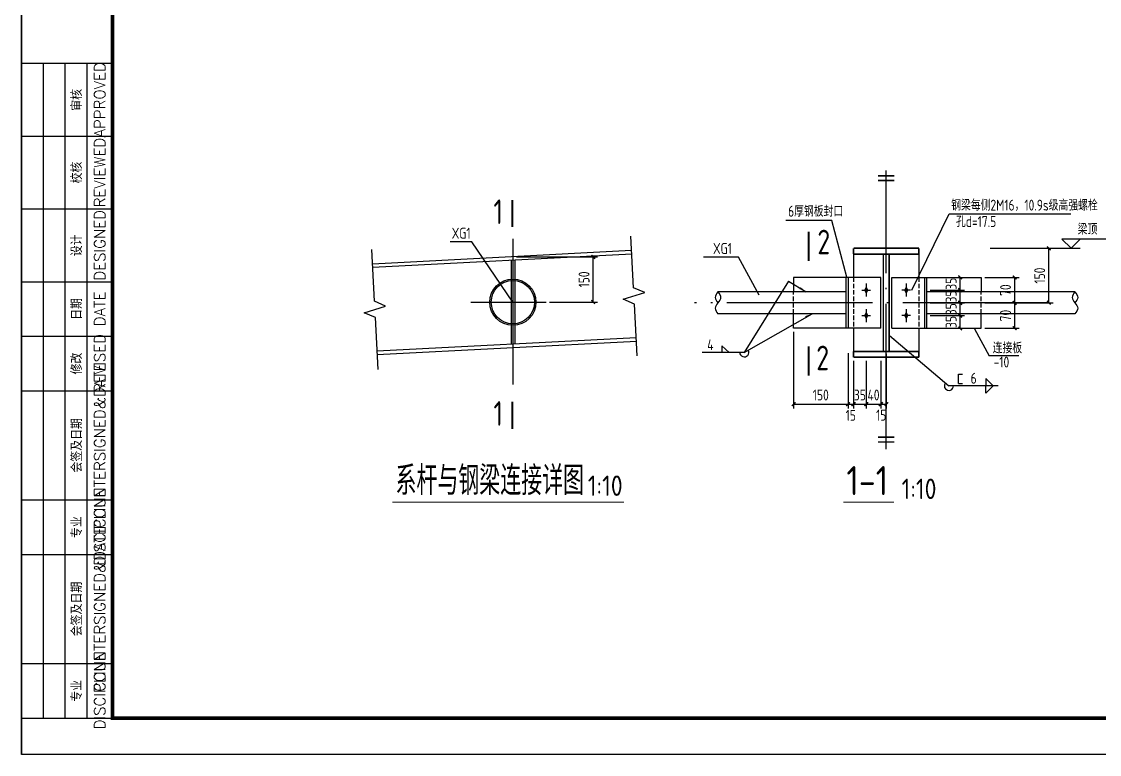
# Model space of a CAD drawing. Header units: millimetres. Extents: x 866561 to 877878, y 40199 to 44891.
# Drawn here: x 871258 to 871554.4, y 40203.1 to 40404.6 of the extents above; entities that cross this region are included whole.
import ezdxf
from ezdxf.enums import TextEntityAlignment as Align

# ---------------------------------------------------------------- set-up
doc = ezdxf.new("R2010")
doc.units = ezdxf.units.MM
doc.header["$LTSCALE"] = 1000
doc.header["$MEASUREMENT"] = 0
for name, pattern in [('2', [11.4, 9, -0.9, 0.6, -0.9]), ('DASH', [0.35, 0.25, -0.1]), ('DASHED', [117.236842, 78.157895, -39.078947]), ('DOTE', [2.42, 2, -0.2, 0.02, -0.2])]:
    doc.linetypes.add(name, pattern=pattern)
doc.layers.add('1', color=4, linetype='Continuous', lineweight=70)
for name, color, linetype in [('1000', 2, 'Continuous'), ('11', 134, 'Continuous'), ('AXIS', 3, 'Continuous'), ('BEAM', 4, 'DASHED'), ('COLUMN', 9, 'Continuous'), ('DIM', 7, 'Continuous'), ('DOTE', 1, 'DOTE'), ('M_Prof', 2, 'Continuous'), ('THIN', 7, 'Continuous'), ('尺寸标注', 7, 'Continuous'), ('文字', 7, 'Continuous'), ('标注', 7, 'Continuous'), ('梁－点划线', 253, '2'), ('焊缝标注', 3, 'Continuous')]:
    doc.layers.add(name, color=color, linetype=linetype)
doc.styles.add('ECEC_TK', font='txt_l.shx', dxfattribs={"bigfont": 'hztxt_l.shx'})
doc.styles.add('GBHZ', font='gbenor.shx', dxfattribs={"width": 0.9, "bigfont": 'gbcbig.shx'})
doc.dimstyles.new('Y10', dxfattribs={"dimscale": 0, "dimtxt": 3, "dimasz": 0.01, "dimexe": 1.2, "dimexo": 1, "dimgap": 1, "dimtad": 1, "dimdec": 0, "dimlfac": 10, "dimzin": 0, "dimdsep": 46, "dimtxsty": 'GBHZ', "dimblk1": 'DX', "dimblk2": 'DX', "dimsah": 1, "dimcen": 0.09, "dimdle": 1, "dimadec": 0, "dimazin": 0, "dimtfac": 1, "dimtdec": 0, "dimtix": 1, "dimtmove": 2, "dimatfit": 3, "dimldrblk": 'DX', "dimfxl": 0, "dimtolj": 1, "dimtzin": 0, "dimarcsym": 0})

# ---------------------------------------------------------------- blocks, each defined once
blk = doc.blocks.new('BOLIT_GAOQIANG')
at = {"layer": 'THIN', "color": 252}
for p, q in [((-1.2, 0), (1.2, 0)), ((0, 1.8), (0, -1.8))]:
    blk.add_line(p, q, dxfattribs=at)
at = {"layer": 'THIN'}
blk.add_solid([(0, 1.2), (0.6, 0), (-0.6, 0), (0, -1.2)], dxfattribs=at)
blk = doc.blocks.new('DX')
at = {"color": 0, "linetype": 'ByBlock', "const_width": 40}
blk.add_lwpolyline([(-54, -51), (46, 49)], dxfattribs=at)
blk = doc.blocks.new('*D566')
at = {"layer": 'Defpoints', "color": 0, "linetype": 'ByBlock', "transparency": 16777216}
for p in [(871521.84, 40334.23, 0.01), (871521.84, 40327.23, 0.01), (871531.05, 40327.23)]:
    blk.add_point(p, dxfattribs=at)
at = {"layer": 'dim', "color": 0, "linetype": 'ByBlock', "lineweight": -2, "transparency": 16777216}
for p, q in [((871522.84, 40334.23), (871532.25, 40334.23)), ((871531.05, 40334.22), (871531.05, 40327.24)), ((871522.84, 40327.23), (871532.25, 40327.23))]:
    blk.add_line(p, q, dxfattribs=at)
at = {"layer": 'dim', "color": 0, "linetype": 'ByBlock', "lineweight": -2, "transparency": 16777216, "xscale": 0.01, "yscale": 0.01, "zscale": 0.01}
for p, rotation in [((871531.05, 40334.23), 90), ((871531.05, 40327.23), 270)]:
    blk.add_blockref('DX', p, dxfattribs=dict(at, rotation=rotation))
at = {"layer": 'dim', "color": 0, "linetype": 'ByBlock', "transparency": 16777216, "insert": (871528.55, 40330.73), "char_height": 3, "attachment_point": 5, "rotation": 90, "style": 'GBHZ'}
blk.add_mtext('\\A1;70', dxfattribs=at)
blk = doc.blocks.new('*D567')
at = {"layer": 'Defpoints', "color": 0, "linetype": 'ByBlock', "transparency": 16777216}
for p in [(871521.84, 40327.23), (871521.84, 40320.23, 0.02), (871531.05, 40320.23)]:
    blk.add_point(p, dxfattribs=at)
at = {"layer": 'dim', "color": 0, "linetype": 'ByBlock', "lineweight": -2, "transparency": 16777216}
for p, q in [((871522.84, 40327.23), (871532.25, 40327.23)), ((871531.05, 40327.22), (871531.05, 40320.24)), ((871522.84, 40320.23), (871532.25, 40320.23))]:
    blk.add_line(p, q, dxfattribs=at)
at = {"layer": 'dim', "color": 0, "linetype": 'ByBlock', "lineweight": -2, "transparency": 16777216, "xscale": 0.01, "yscale": 0.01, "zscale": 0.01}
for p, rotation in [((871531.05, 40327.23), 90), ((871531.05, 40320.23), 270)]:
    blk.add_blockref('DX', p, dxfattribs=dict(at, rotation=rotation))
at = {"layer": 'dim', "color": 0, "linetype": 'ByBlock', "transparency": 16777216, "insert": (871528.55, 40323.73), "char_height": 3, "attachment_point": 5, "rotation": 90, "style": 'GBHZ'}
blk.add_mtext('\\A1;70', dxfattribs=at)
blk = doc.blocks.new('*D555')
at = {"layer": 'Defpoints', "color": 0, "linetype": 'ByBlock', "transparency": 16777216}
for p in [(871506.84, 40323.73, 0), (871516.08, 40323.73), (871506.84, 40320.23, 0)]:
    blk.add_point(p, dxfattribs=at)
at = {"layer": 'dim', "color": 0, "linetype": 'ByBlock', "lineweight": -2, "transparency": 16777216}
for p, q in [((871507.84, 40323.73), (871517.28, 40323.73)), ((871516.08, 40323.74), (871516.08, 40323.75)), ((871516.08, 40320.23), (871516.08, 40323.73)), ((871507.84, 40320.23), (871517.28, 40320.23)), ((871516.08, 40320.22), (871516.08, 40320.21))]:
    blk.add_line(p, q, dxfattribs=at)
at = {"layer": 'dim', "color": 0, "linetype": 'ByBlock', "lineweight": -2, "transparency": 16777216, "xscale": 0.01, "yscale": 0.01, "zscale": 0.01}
for p, rotation in [((871516.08, 40323.73), 270), ((871516.08, 40320.23), 90)]:
    blk.add_blockref('DX', p, dxfattribs=dict(at, rotation=rotation))
at = {"layer": 'dim', "color": 0, "linetype": 'ByBlock', "transparency": 16777216, "insert": (871513.58, 40321.98), "char_height": 3, "attachment_point": 5, "rotation": 90, "style": 'GBHZ'}
blk.add_mtext('\\A1;35', dxfattribs=at)
blk = doc.blocks.new('*D556')
at = {"layer": 'Defpoints', "color": 0, "linetype": 'ByBlock', "transparency": 16777216}
for p in [(871506.84, 40327.23, 0), (871516.08, 40327.23), (871506.84, 40323.73, 0)]:
    blk.add_point(p, dxfattribs=at)
at = {"layer": 'dim', "color": 0, "linetype": 'ByBlock', "lineweight": -2, "transparency": 16777216}
for p, q in [((871507.84, 40327.23), (871517.28, 40327.23)), ((871516.08, 40327.24), (871516.08, 40327.25)), ((871516.08, 40323.73), (871516.08, 40327.23)), ((871507.84, 40323.73), (871517.28, 40323.73)), ((871516.08, 40323.72), (871516.08, 40323.71))]:
    blk.add_line(p, q, dxfattribs=at)
at = {"layer": 'dim', "color": 0, "linetype": 'ByBlock', "lineweight": -2, "transparency": 16777216, "xscale": 0.01, "yscale": 0.01, "zscale": 0.01}
for p, rotation in [((871516.08, 40327.23), 270), ((871516.08, 40323.73), 90)]:
    blk.add_blockref('DX', p, dxfattribs=dict(at, rotation=rotation))
at = {"layer": 'dim', "color": 0, "linetype": 'ByBlock', "transparency": 16777216, "insert": (871513.58, 40325.48), "char_height": 3, "attachment_point": 5, "rotation": 90, "style": 'GBHZ'}
blk.add_mtext('\\A1;35', dxfattribs=at)
blk = doc.blocks.new('*D557')
at = {"layer": 'Defpoints', "color": 0, "linetype": 'ByBlock', "transparency": 16777216}
for p in [(871506.84, 40330.73, 0), (871516.08, 40330.73), (871506.84, 40327.23, 0)]:
    blk.add_point(p, dxfattribs=at)
at = {"layer": 'dim', "color": 0, "linetype": 'ByBlock', "lineweight": -2, "transparency": 16777216}
for p, q in [((871507.84, 40330.73), (871517.28, 40330.73)), ((871516.08, 40330.74), (871516.08, 40330.75)), ((871516.08, 40327.23), (871516.08, 40330.73)), ((871507.84, 40327.23), (871517.28, 40327.23)), ((871516.08, 40327.22), (871516.08, 40327.21))]:
    blk.add_line(p, q, dxfattribs=at)
at = {"layer": 'dim', "color": 0, "linetype": 'ByBlock', "lineweight": -2, "transparency": 16777216, "xscale": 0.01, "yscale": 0.01, "zscale": 0.01}
for p, rotation in [((871516.08, 40330.73), 270), ((871516.08, 40327.23), 90)]:
    blk.add_blockref('DX', p, dxfattribs=dict(at, rotation=rotation))
at = {"layer": 'dim', "color": 0, "linetype": 'ByBlock', "transparency": 16777216, "insert": (871513.58, 40328.98), "char_height": 3, "attachment_point": 5, "rotation": 90, "style": 'GBHZ'}
blk.add_mtext('\\A1;35', dxfattribs=at)
blk = doc.blocks.new('*D558')
at = {"layer": 'Defpoints', "color": 0, "linetype": 'ByBlock', "transparency": 16777216}
for p in [(871506.84, 40334.23, 0), (871516.08, 40334.23), (871506.84, 40330.73, 0)]:
    blk.add_point(p, dxfattribs=at)
at = {"layer": 'dim', "color": 0, "linetype": 'ByBlock', "lineweight": -2, "transparency": 16777216}
for p, q in [((871507.84, 40334.23), (871517.28, 40334.23)), ((871516.08, 40334.24), (871516.08, 40334.25)), ((871516.08, 40330.73), (871516.08, 40334.23)), ((871507.84, 40330.73), (871517.28, 40330.73)), ((871516.08, 40330.72), (871516.08, 40330.71))]:
    blk.add_line(p, q, dxfattribs=at)
at = {"layer": 'dim', "color": 0, "linetype": 'ByBlock', "lineweight": -2, "transparency": 16777216, "xscale": 0.01, "yscale": 0.01, "zscale": 0.01}
for p, rotation in [((871516.08, 40334.23), 270), ((871516.08, 40330.73), 90)]:
    blk.add_blockref('DX', p, dxfattribs=dict(at, rotation=rotation))
at = {"layer": 'dim', "color": 0, "linetype": 'ByBlock', "transparency": 16777216, "insert": (871513.58, 40332.48), "char_height": 3, "attachment_point": 5, "rotation": 90, "style": 'GBHZ'}
blk.add_mtext('\\A1;35', dxfattribs=at)
blk = doc.blocks.new('*D559')
at = {"layer": 'Defpoints', "color": 0, "transparency": 16777216}
for p in [(871470.24, 40320.23, 0), (871485.24, 40314.35, -0.01), (871485.24, 40299.39)]:
    blk.add_point(p, dxfattribs=at)
at = {"layer": 'dim', "color": 0, "lineweight": -2, "transparency": 16777216}
for p, q in [((871470.24, 40319.23), (871470.24, 40298.19)), ((871485.24, 40313.35), (871485.24, 40298.19)), ((871470.25, 40299.39), (871485.23, 40299.39))]:
    blk.add_line(p, q, dxfattribs=at)
at = {"layer": 'dim', "color": 0, "lineweight": -2, "transparency": 16777216, "xscale": 0.01, "yscale": 0.01, "zscale": 0.01, "rotation": 180}
blk.add_blockref('DX', (871470.24, 40299.39), dxfattribs=at)
at = {"layer": 'dim', "color": 0, "lineweight": -2, "transparency": 16777216, "xscale": 0.01, "yscale": 0.01, "zscale": 0.01}
blk.add_blockref('DX', (871485.24, 40299.39), dxfattribs=at)
at = {"layer": 'dim', "color": 0, "transparency": 16777216, "insert": (871477.74, 40301.89), "char_height": 3, "attachment_point": 5, "style": 'GBHZ'}
blk.add_mtext('\\A1;150', dxfattribs=at)
blk = doc.blocks.new('*D560')
at = {"layer": 'Defpoints', "color": 0, "transparency": 16777216}
for p in [(871485.24, 40314.35, -0.01), (871486.74, 40312.26), (871486.74, 40299.39)]:
    blk.add_point(p, dxfattribs=at)
at = {"layer": 'dim', "color": 0, "lineweight": -2, "transparency": 16777216}
for p, q in [((871485.24, 40313.35), (871485.24, 40298.19)), ((871486.74, 40311.26), (871486.74, 40298.19)), ((871485.23, 40299.39), (871485.22, 40299.39)), ((871485.24, 40299.39), (871486.74, 40299.39)), ((871486.75, 40299.39), (871486.76, 40299.39))]:
    blk.add_line(p, q, dxfattribs=at)
at = {"layer": 'dim', "color": 0, "lineweight": -2, "transparency": 16777216, "xscale": 0.01, "yscale": 0.01, "zscale": 0.01}
blk.add_blockref('DX', (871485.24, 40299.39), dxfattribs=at)
at = {"layer": 'dim', "color": 0, "lineweight": -2, "transparency": 16777216, "xscale": 0.01, "yscale": 0.01, "zscale": 0.01, "rotation": 180}
blk.add_blockref('DX', (871486.74, 40299.39), dxfattribs=at)
at = {"layer": 'dim', "color": 0, "transparency": 16777216, "insert": (871485.99, 40296.29), "char_height": 3, "attachment_point": 5, "style": 'GBHZ'}
blk.add_mtext('\\A1;15', dxfattribs=at)
blk = doc.blocks.new('*D561')
at = {"layer": 'Defpoints', "color": 0, "transparency": 16777216}
for p in [(871486.74, 40312.26), (871490.24, 40312.26), (871490.24, 40299.39)]:
    blk.add_point(p, dxfattribs=at)
at = {"layer": 'dim', "color": 0, "lineweight": -2, "transparency": 16777216}
for p, q in [((871486.74, 40311.26), (871486.74, 40298.19)), ((871490.24, 40311.26), (871490.24, 40298.19)), ((871486.73, 40299.39), (871486.72, 40299.39)), ((871486.74, 40299.39), (871490.24, 40299.39)), ((871490.25, 40299.39), (871490.26, 40299.39))]:
    blk.add_line(p, q, dxfattribs=at)
at = {"layer": 'dim', "color": 0, "lineweight": -2, "transparency": 16777216, "xscale": 0.01, "yscale": 0.01, "zscale": 0.01}
blk.add_blockref('DX', (871486.74, 40299.39), dxfattribs=at)
at = {"layer": 'dim', "color": 0, "lineweight": -2, "transparency": 16777216, "xscale": 0.01, "yscale": 0.01, "zscale": 0.01, "rotation": 180}
blk.add_blockref('DX', (871490.24, 40299.39), dxfattribs=at)
at = {"layer": 'dim', "color": 0, "transparency": 16777216, "insert": (871488.49, 40301.89), "char_height": 3, "attachment_point": 5, "style": 'GBHZ'}
blk.add_mtext('\\A1;35', dxfattribs=at)
blk = doc.blocks.new('*D562')
at = {"layer": 'Defpoints', "color": 0, "transparency": 16777216}
for p in [(871490.24, 40312.26), (871494.24, 40312.26), (871494.24, 40299.39)]:
    blk.add_point(p, dxfattribs=at)
at = {"layer": 'dim', "color": 0, "lineweight": -2, "transparency": 16777216}
for p, q in [((871490.24, 40311.26), (871490.24, 40298.19)), ((871494.24, 40311.26), (871494.24, 40298.19)), ((871490.23, 40299.39), (871490.22, 40299.39)), ((871490.24, 40299.39), (871494.24, 40299.39)), ((871494.25, 40299.39), (871494.26, 40299.39))]:
    blk.add_line(p, q, dxfattribs=at)
at = {"layer": 'dim', "color": 0, "lineweight": -2, "transparency": 16777216, "xscale": 0.01, "yscale": 0.01, "zscale": 0.01}
blk.add_blockref('DX', (871490.24, 40299.39), dxfattribs=at)
at = {"layer": 'dim', "color": 0, "lineweight": -2, "transparency": 16777216, "xscale": 0.01, "yscale": 0.01, "zscale": 0.01, "rotation": 180}
blk.add_blockref('DX', (871494.24, 40299.39), dxfattribs=at)
at = {"layer": 'dim', "color": 0, "transparency": 16777216, "insert": (871492.24, 40301.89), "char_height": 3, "attachment_point": 5, "style": 'GBHZ'}
blk.add_mtext('\\A1;40', dxfattribs=at)
blk = doc.blocks.new('*D563')
at = {"layer": 'Defpoints', "color": 0, "transparency": 16777216}
for p in [(871494.24, 40312.26), (871495.74, 40314.23), (871495.74, 40299.39)]:
    blk.add_point(p, dxfattribs=at)
at = {"layer": 'dim', "color": 0, "lineweight": -2, "transparency": 16777216}
for p, q in [((871495.74, 40313.23), (871495.74, 40298.19)), ((871494.24, 40311.26), (871494.24, 40298.19)), ((871494.23, 40299.39), (871494.22, 40299.39)), ((871494.24, 40299.39), (871495.74, 40299.39)), ((871495.75, 40299.39), (871495.76, 40299.39))]:
    blk.add_line(p, q, dxfattribs=at)
at = {"layer": 'dim', "color": 0, "lineweight": -2, "transparency": 16777216, "xscale": 0.01, "yscale": 0.01, "zscale": 0.01}
blk.add_blockref('DX', (871494.24, 40299.39), dxfattribs=at)
at = {"layer": 'dim', "color": 0, "lineweight": -2, "transparency": 16777216, "xscale": 0.01, "yscale": 0.01, "zscale": 0.01, "rotation": 180}
blk.add_blockref('DX', (871495.74, 40299.39), dxfattribs=at)
at = {"layer": 'dim', "color": 0, "transparency": 16777216, "insert": (871494.36, 40296.34), "char_height": 3, "attachment_point": 5, "style": 'GBHZ'}
blk.add_mtext('\\A1;15', dxfattribs=at)
blk = doc.blocks.new('*D564')
at = {"layer": 'Defpoints', "color": 0, "transparency": 16777216}
for p in [(871523.34, 40342.23, -0.01), (871540.44, 40342.23), (871523.34, 40327.23, -0.01)]:
    blk.add_point(p, dxfattribs=at)
at = {"layer": 'dim', "color": 0, "lineweight": -2, "transparency": 16777216}
for p, q in [((871524.34, 40342.23), (871541.64, 40342.23)), ((871540.44, 40327.24), (871540.44, 40342.22)), ((871524.34, 40327.23), (871541.64, 40327.23))]:
    blk.add_line(p, q, dxfattribs=at)
at = {"layer": 'dim', "color": 0, "lineweight": -2, "transparency": 16777216, "xscale": 0.01, "yscale": 0.01, "zscale": 0.01}
for p, rotation in [((871540.44, 40342.23), 90), ((871540.44, 40327.23), 270)]:
    blk.add_blockref('DX', p, dxfattribs=dict(at, rotation=rotation))
at = {"layer": 'dim', "color": 0, "transparency": 16777216, "insert": (871537.94, 40334.73), "char_height": 3, "attachment_point": 5, "rotation": 90, "style": 'GBHZ'}
blk.add_mtext('\\A1;150', dxfattribs=at)
blk = doc.blocks.new('*D565')
at = {"layer": 'Defpoints', "color": 0, "transparency": 16777216}
for p in [(871393.06, 40339.91), (871415.14, 40339.91), (871402.18, 40327.41)]:
    blk.add_point(p, dxfattribs=at)
at = {"layer": 'dim', "color": 0, "lineweight": -2, "transparency": 16777216}
for p, q in [((871394.06, 40339.91), (871416.34, 40339.91)), ((871415.14, 40327.42), (871415.14, 40339.9)), ((871403.18, 40327.41), (871416.34, 40327.41))]:
    blk.add_line(p, q, dxfattribs=at)
at = {"layer": 'dim', "color": 0, "lineweight": -2, "transparency": 16777216, "xscale": 0.01, "yscale": 0.01, "zscale": 0.01}
for p, rotation in [((871415.14, 40339.91), 90), ((871415.14, 40327.41), 270)]:
    blk.add_blockref('DX', p, dxfattribs=dict(at, rotation=rotation))
at = {"layer": 'dim', "color": 0, "transparency": 16777216, "insert": (871412.64, 40333.66), "char_height": 3, "attachment_point": 5, "rotation": 90, "style": 'GBHZ'}
blk.add_mtext('\\A1;150', dxfattribs=at)

msp = doc.modelspace()

# ---------------------------------------------------------------- linework, layer by layer
for p, q in [((871257.957, 40203.051), (871257.957, 40797.051)), ((871257.957, 40797.051), (871257.957, 40203.051)), ((871263.957, 40213.051), (871263.957, 40393.051)), ((871269.957, 40213.051), (871269.957, 40393.051)), ((871275.957, 40213.051), (871275.957, 40393.051)), ((871257.957, 40373.051), (871282.957, 40373.051)), ((871257.957, 40353.051), (871282.957, 40353.051)), ((871257.957, 40333.051), (871282.957, 40333.051)), ((871257.957, 40318.051), (871282.957, 40318.051)), ((871257.957, 40303.051), (871282.957, 40303.051)), ((871257.957, 40273.051), (871282.957, 40273.051)), ((871257.957, 40258.051), (871282.957, 40258.051)), ((871257.957, 40228.051), (871282.957, 40228.051)), ((872098.957, 40203.051), (871257.957, 40203.051))]:
    msp.add_line(p, q)
at = {"color": 0, "linetype": 'Continuous'}
for p, q in [((871556.978, 40344.737, 0.088), (871544.066, 40344.737, 0.088)), ((871544.066, 40344.737, 0.088), (871546.572, 40342.231, 0.088)), ((871549.077, 40344.737, 0.088), (871546.572, 40342.231, 0.088))]:
    msp.add_line(p, q, dxfattribs=at)
at = {"color": 0, "const_width": 1}
msp.add_lwpolyline([(872088.957, 40213.051), (871282.957, 40213.051), (871282.957, 40787.051), (872088.957, 40787.051)], close=True, dxfattribs=at)
msp.add_lwpolyline([(871257.957, 40393.051), (871257.957, 40213.051), (871282.957, 40213.051), (871282.957, 40393.051)], close=True)
at = {"layer": '1', "color": 2, "const_width": 0.6}
for points in [[(871392.916, 40355.542), (871392.916, 40348.062)], [(871392.916, 40300.064), (871392.916, 40292.584)]]:
    msp.add_lwpolyline(points, dxfattribs=at)
for points, elevation in [([(871474.426, 40346.773), (871474.426, 40338.748)], 0.09), ([(871474.426, 40307.206), (871474.426, 40315.231)], 0.083)]:
    msp.add_lwpolyline(points, dxfattribs=dict(at, elevation=elevation))
at = {"layer": '1000'}
for p, q in [((871392.564, 40338.884, 0.088), (871392.564, 40315.853, 0.088)), ((871393.564, 40338.936, 0.088), (871393.564, 40315.905, 0.088))]:
    msp.add_line(p, q, dxfattribs=at)
at = {"layer": '11'}
for p, q in [((871425.733, 40341.609, 0.088), (871354.477, 40337.905, 0.088)), ((871425.785, 40340.611, 0.088), (871354.529, 40336.907, 0.088)), ((871426.979, 40317.642, 0.088), (871355.723, 40313.938, 0.088)), ((871427.031, 40316.643, 0.088), (871355.775, 40312.939, 0.088))]:
    msp.add_line(p, q, dxfattribs=at)
at = {"layer": 'AXIS'}
for p, q in [((871502.736, 40330.731, 0.088), (871513.032, 40351.672, 0.096)), ((871513.032, 40351.672, 0.096), (871546.486, 40351.672, 0.096)), ((871480.823, 40349.827, 0.088), (871468.135, 40349.827, 0.088)), ((871484.936, 40334.281, 0.088), (871480.823, 40349.827, 0.088)), ((871381.777, 40343.972, -0.004), (871375.818, 40343.972, -0.004)), ((871393.064, 40327.411, 0.088), (871381.777, 40343.972, -0.004)), ((871455.119, 40339.775, 0.088), (871445.521, 40339.775, 0.088)), ((871460.753, 40329.313, 0.088), (871455.119, 40339.775, 0.088)), ((871519.989, 40320.078, 0.089), (871524.086, 40312.665, 0.089)), ((871532.192, 40312.665, 0.089), (871524.086, 40312.665, 0.089))]:
    msp.add_line(p, q, dxfattribs=at)
at = {"layer": 'BEAM', "linetype": 'DASH', "ltscale": 0.005}
for p, q in [((871486.736, 40334.231, 0.076), (871486.736, 40320.231, 0.08)), ((871504.736, 40334.231, 0.081), (871504.736, 40320.231, 0.085)), ((871470.236, 40324.231, 0.083), (871470.236, 40330.231, 0.086)), ((871521.836, 40324.231, 0.09), (871521.836, 40330.231, 0.092))]:
    msp.add_line(p, q, dxfattribs=at)
at = {"layer": 'COLUMN'}
for p, q in [((871486.736, 40340.631, 0.088), (871486.736, 40334.231, 0.076)), ((871504.736, 40340.631, 0.088), (871504.736, 40334.231, 0.097)), ((871494.236, 40334.231, 0.092), (871470.236, 40334.231, 0.082)), ((871470.236, 40334.231, 0.087), (871470.236, 40330.231, 0.078)), ((871484.636, 40334.231, 0.081), (871484.636, 40320.231, 0.085)), ((871485.236, 40334.231, 0.085), (871485.236, 40320.231, 0.085)), ((871494.236, 40320.231, 0.088), (871494.236, 40334.231, 0.088)), ((871497.236, 40334.231, 0.08), (871521.836, 40334.231, 0.089)), ((871497.236, 40320.231, 0.088), (871497.236, 40334.231, 0.088)), ((871506.236, 40334.231, 0.085), (871506.236, 40320.231, 0.089)), ((871506.836, 40334.231, 0.089), (871506.836, 40320.231, 0.089)), ((871521.836, 40334.231, 0.093), (871521.836, 40330.231, 0.084)), ((871484.636, 40330.231, 0.088), (871449.449, 40330.231, 0.088)), ((871547.635, 40330.231, 0.088), (871506.836, 40330.231, 0.088)), ((871484.636, 40324.231, 0.088), (871449.449, 40324.231, 0.088)), ((871470.236, 40320.231, 0.087), (871470.236, 40324.231, 0.055)), ((871547.635, 40324.231, 0.088), (871506.836, 40324.231, 0.088)), ((871521.836, 40320.231, 0.093), (871521.836, 40324.231, 0.061)), ((871494.236, 40320.231, 0.092), (871470.236, 40320.231, 0.082)), ((871486.736, 40320.231, 0.08), (871486.736, 40313.86, 0.088)), ((871497.236, 40320.231, 0.08), (871521.836, 40320.231, 0.089)), ((871504.736, 40320.231, 0.085), (871504.736, 40313.86, 0.088)), ((871486.736, 40313.467, 0.091), (871486.736, 40313.86, 0.088)), ((871504.736, 40313.467, 0.091), (871504.736, 40313.86, 0.125))]:
    msp.add_line(p, q, dxfattribs=at)
at = {"layer": 'dim'}
for radius in [6.35, 5.95]:
    msp.add_circle((871393.064, 40327.411, 0.088), radius, dxfattribs=at)
at = {"layer": 'DOTE', "linetype": 'DOTE', "ltscale": 0.02}
for p, q in [((871495.736, 40287.003, 0.088), (871495.736, 40363.658, 0.088)), ((871393.064, 40344.806, 0.088), (871393.064, 40302.256, 0.088)), ((871381.518, 40327.411, 0.088), (871402.176, 40327.411, 0.088)), ((871540.338, 40327.231, 0.088), (871442.99, 40327.231, 0.088))]:
    msp.add_line(p, q, dxfattribs=at)
at = {"layer": 'M_Prof'}
for points in [[(871449.449, 40330.231, 0.088), (871450.199, 40328.731, 0.088), (871449.449, 40327.231, 0.088), (871448.699, 40325.731, 0.088), (871449.449, 40324.231, 0.088)], [(871449.449, 40330.231, 0.088), (871448.699, 40328.731, 0.088), (871449.449, 40327.231, 0.088)], [(871547.635, 40330.231, 0.088), (871546.885, 40328.731, 0.088), (871547.635, 40327.231, 0.088), (871548.385, 40325.731, 0.088), (871547.635, 40324.231, 0.088)], [(871547.635, 40330.231, 0.088), (871548.385, 40328.731, 0.088), (871547.635, 40327.231, 0.088)]]:
    msp.add_spline(points, degree=3, dxfattribs=at)
at = {"layer": 'THIN'}
for p, q in [((871426.265, 40331.373, 0.088), (871425.526, 40345.604, 0.088)), ((871355.009, 40327.669, 0.088), (871354.27, 40341.9, 0.088)), ((871423.425, 40328.221, 0.088), (871429.339, 40330.031, 0.088)), ((871429.339, 40330.031, 0.088), (871426.265, 40331.373, 0.088)), ((871358.083, 40326.327, 0.088), (871355.009, 40327.669, 0.088)), ((871426.499, 40326.879, 0.088), (871423.425, 40328.221, 0.088)), ((871427.239, 40312.648, 0.088), (871426.499, 40326.879, 0.088)), ((871352.169, 40324.518, 0.088), (871358.083, 40326.327, 0.088)), ((871355.243, 40323.175, 0.088), (871352.169, 40324.518, 0.088)), ((871355.983, 40308.945, 0.088), (871355.243, 40323.175, 0.088))]:
    msp.add_line(p, q, dxfattribs=at)
at = {"layer": '尺寸标注', "color": 3, "const_width": 0.45, "elevation": 0.088}
for points in [[(871486.736, 40342.231), (871504.736, 40342.231)], [(871486.736, 40342.231), (871486.736, 40340.631)], [(871504.736, 40342.231), (871504.736, 40340.631)], [(871486.736, 40340.631), (871504.736, 40340.631)], [(871494.936, 40313.86), (871494.936, 40340.631)], [(871496.536, 40313.86), (871496.536, 40340.631)], [(871486.736, 40313.86), (871504.736, 40313.86)], [(871486.736, 40313.86), (871486.736, 40312.26)], [(871486.736, 40312.26), (871504.736, 40312.26)], [(871504.736, 40313.86), (871504.736, 40312.26)]]:
    msp.add_lwpolyline(points, dxfattribs=at)
at = {"layer": '尺寸标注', "color": 253, "ltscale": 0.005, "elevation": 0.088}
msp.add_lwpolyline([(871496.64, 40318.237, 0, 0.45, 0), (871497.932, 40317.138, 0.45, 0.45, 0)], format="xyseb", dxfattribs=at)
at = {"layer": '文字', "color": 6, "const_width": 0.32, "elevation": 0.088}
for points in [[(871359.926, 40272.398), (871423.647, 40272.398)], [(871483.936, 40272.398), (871497.879, 40272.398)]]:
    msp.add_lwpolyline(points, dxfattribs=at)
at = {"layer": '标注', "color": 0, "const_width": 0.45}
for points, elevation in [([(871493.483, 40362.169), (871497.989, 40362.169)], 0.076), ([(871493.483, 40360.836), (871497.989, 40360.836)], 0.076), ([(871493.483, 40290.294), (871497.989, 40290.294)], 0.088), ([(871493.483, 40288.962), (871497.989, 40288.962)], 0.088)]:
    msp.add_lwpolyline(points, dxfattribs=dict(at, elevation=elevation))
at = {"layer": '梁－点划线', "color": 4, "ltscale": 2}
msp.add_line((871538.764, 40342.231, 0.088), (871549.069, 40342.231, 0.088), dxfattribs=at)
at = {"layer": '焊缝标注'}
for p, q in [((871468.869, 40333.183, 0.085), (871456.714, 40313.605, 0.085)), ((871468.869, 40333.183, 0.085), (871473.743, 40330.231, 0.088)), ((871456.714, 40313.605, 0.085), (871475.33, 40324.231, 0.088)), ((871496.64, 40318.237, 0.088), (871512.983, 40304.388, 0.088)), ((871450.534, 40315.405, 0.085), (871452.534, 40313.605, 0.085)), ((871450.534, 40315.405, 0.085), (871450.534, 40313.605, 0.085)), ((871456.714, 40313.605, 0.085), (871445.147, 40313.605, 0.085)), ((871515.613, 40307.588, 0.088), (871516.734, 40307.588, 0.088)), ((871515.613, 40305.078, 0.088), (871515.613, 40307.588, 0.088)), ((871523.11, 40306.388, 0.088), (871525.11, 40304.388, 0.088)), ((871523.11, 40306.388, 0.088), (871523.11, 40304.388, 0.088)), ((871526.483, 40304.388, 0.088), (871512.983, 40304.388, 0.088)), ((871515.613, 40305.078, 0.088), (871516.734, 40305.078, 0.088)), ((871523.11, 40302.388, 0.088), (871523.11, 40304.388, 0.088)), ((871523.11, 40302.388, 0.088), (871525.11, 40304.388, 0.088))]:
    msp.add_line(p, q, dxfattribs=at)
for centre, start, end in [((871456.714, 40313.605, 0.085), 179.99999, 27.34394), ((871512.983, 40304.388, 0.088), 146.33277, 0)]:
    msp.add_arc(centre, 1.25, start, end, dxfattribs=at)
for points in [[(871473.743, 40330.231, 0.088), (871471.884, 40331.027, 0.088), (871472.199, 40331.537, 0.088)], [(871475.33, 40324.231, 0.088), (871473.705, 40323.027, 0.088), (871473.423, 40323.557, 0.088)]]:
    msp.add_solid(points, dxfattribs=at)

# ---------------------------------------------------------------- block references
at = {"layer": 'THIN'}
for p in [(871490.236, 40330.731, 0.088), (871490.236, 40323.731, 0.088)]:
    msp.add_blockref('BOLIT_GAOQIANG', p, dxfattribs=at)
at = {"layer": 'THIN', "xscale": -1}
for p in [(871501.236, 40330.731, 0.088), (871501.236, 40323.731, 0.088)]:
    msp.add_blockref('BOLIT_GAOQIANG', p, dxfattribs=at)

# ---------------------------------------------------------------- texts
at = {"style": 'ECEC_TK'}
for s, p in [('APPROVED', (871279.457, 40383.051)), ('审核', (871272.957, 40383.051)), ('REVIEWED', (871279.457, 40363.051)), ('校核', (871272.957, 40363.051)), ('DESIGNED', (871279.457, 40343.051)), ('设计', (871272.957, 40343.051)), ('DATE', (871279.457, 40325.551)), ('日期', (871272.957, 40325.551)), ('REVISED', (871279.457, 40310.551)), ('修改', (871272.957, 40310.551)), ('COUNTERSIGNED&DATE', (871279.457, 40288.051)), ('会签及日期', (871272.957, 40288.051)), ('DISCIPLINE', (871279.457, 40265.551)), ('专业', (871272.957, 40265.551)), ('COUNTERSIGNED&DATE', (871279.457, 40243.051)), ('会签及日期', (871272.957, 40243.051)), ('DISCIPLINE', (871279.457, 40220.551)), ('专业', (871272.957, 40220.551))]:
    msp.add_text(s, height=3, rotation=90, dxfattribs=at).set_placement(p, align=Align.MIDDLE)
at = {"layer": 'AXIS', "color": 0, "style": 'GBHZ', "width": 0.9}
for s, height, p in [('1', 6.75, (871387.722, 40348.914, -0.044)), ('6厚钢板封口', 3, (871468.748, 40350.927, 0.088)), ('钢梁每侧2M16，10.9s级高强螺栓', 3, (871513.601, 40352.595, 0.096)), ('孔d=17.5', 3, (871514.919, 40348.085, 0.096)), ('XG1', 3, (871376.261, 40344.872, -0.004)), ('梁顶', 3, (871548.379, 40345.995, 0.088)), ('2', 6.75, (871476.789, 40340.585, 0.095)), ('XG1', 3, (871448.109, 40340.675, 0.088)), ('4', 3, (871446.515, 40314.221, 0.085)), ('2', 6.75, (871476.492, 40308.701, 0.087)), ('连接板', 3, (871525.022, 40313.347, 0.089)), ('-10', 3, (871525.269, 40309.448, 0.089)), ('6', 3, (871518.942, 40305.004, 0.088)), ('1', 6.75, (871387.722, 40293.436, -0.044))]:
    msp.add_text(s, height=height, dxfattribs=at).set_placement(p)
at = {"layer": '文字', "color": 6, "style": 'GBHZ'}
for s, height, p in [('系杆与钢梁连接详图', 8, (871360.789, 40274.349, 0.088)), ('1:10', 5.6, (871413.666, 40274.153, 0.088)), ('1-1', 8, (871484.8, 40274.349, 0.088)), ('1:10', 5.6, (871499.961, 40273.282, 0.088))]:
    msp.add_text(s, height=height, dxfattribs=at).set_placement(p)

# ---------------------------------------------------------------- dimensions: what is measured, and where the dimension line sits
at = {"layer": 'dim'}
dim = msp.add_linear_dim(base=(871540.437, 40342.231, 0.088), p1=(871523.336, 40327.231, 0.076), p2=(871523.336, 40342.231, 0.076), angle=90, dimstyle='Y10', override={"dimscale": 1}, dxfattribs=at)
dim.commit()
dim.dimension.update_dxf_attribs({"geometry": '*D564', "text_midpoint": (871537.937, 40334.731, 0.088)})
dim = msp.add_linear_dim(base=(871415.142, 40339.911, 0.088), p1=(871402.176, 40327.411, 0.088), p2=(871393.064, 40339.911, 0.088), angle=90, text='150', dimstyle='Y10', override={"dimscale": 1}, dxfattribs=at)
dim.commit()
dim.dimension.update_dxf_attribs({"geometry": '*D565', "text_midpoint": (871412.642, 40333.661, 0.088)})
at = {"layer": 'dim', "color": 0, "linetype": 'ByBlock'}
for base, p1, p2, picture, middle in [((871516.079, 40334.231, 0.088), (871506.836, 40330.731, 0.086), (871506.836, 40334.231, 0.084), '*D558', (871513.579, 40332.481, 0.088)), ((871531.05, 40327.231, 0.076), (871521.836, 40334.231, 0.089), (871521.836, 40327.231, 0.091), '*D566', (871528.55, 40330.731, 0.076)), ((871516.079, 40330.731, 0.088), (871506.836, 40327.231, 0.089), (871506.836, 40330.731, 0.086), '*D557', (871513.579, 40328.981, 0.088)), ((871516.079, 40327.231, 0.088), (871506.836, 40323.731, 0.086), (871506.836, 40327.231, 0.089), '*D556', (871513.579, 40325.481, 0.088)), ((871531.05, 40320.231, 0.076), (871521.836, 40327.231, 0.076), (871521.836, 40320.231, 0.093), '*D567', (871528.55, 40323.731, 0.076)), ((871516.079, 40323.731, 0.088), (871506.836, 40320.231, 0.089), (871506.836, 40323.731, 0.086), '*D555', (871513.579, 40321.981, 0.088))]:
    dim = msp.add_linear_dim(base=base, p1=p1, p2=p2, angle=90, dimstyle='Y10', override={"dimscale": 1}, dxfattribs=at)
    dim.commit()
    dim.dimension.update_dxf_attribs({"geometry": picture, "text_midpoint": middle})
at = {"layer": 'dim'}
for base, p1, p2, picture, middle in [((871485.236, 40299.39, 0.088), (871470.236, 40320.231, 0.087), (871485.236, 40314.351, 0.076), '*D559', (871477.736, 40301.89, 0.088)), ((871490.236, 40299.39, 0.088), (871486.736, 40312.26, 0.088), (871490.236, 40312.26, 0.088), '*D561', (871488.486, 40301.89, 0.088))]:
    dim = msp.add_linear_dim(base=base, p1=p1, p2=p2, dimstyle='Y10', override={"dimscale": 1}, dxfattribs=at)
    dim.commit()
    dim.dimension.update_dxf_attribs({"geometry": picture, "text_midpoint": middle})
dim = msp.add_linear_dim(base=(871486.736, 40299.39, 0.088), p1=(871485.236, 40314.351, 0.076), p2=(871486.736, 40312.26, 0.088), dimstyle='Y10', override={"dimscale": 1}, dxfattribs=at)
dim.commit()
dim.dimension.update_dxf_attribs({"geometry": '*D560', "text_midpoint": (871485.986, 40296.29, 0.088), "dimtype": 160})
dim = msp.add_linear_dim(base=(871494.236, 40299.39, 0.088), p1=(871490.236, 40312.26, 0.088), p2=(871494.236, 40312.26, 0.088), text='40', dimstyle='Y10', override={"dimscale": 1}, dxfattribs=at)
dim.commit()
dim.dimension.update_dxf_attribs({"geometry": '*D562', "text_midpoint": (871492.236, 40301.89, 0.088)})
dim = msp.add_linear_dim(base=(871495.736, 40299.39, 0.088), p1=(871494.236, 40312.26, 0.088), p2=(871495.736, 40314.231, 0.088), text='15', dimstyle='Y10', override={"dimscale": 1}, dxfattribs=at)
dim.commit()
dim.dimension.update_dxf_attribs({"geometry": '*D563', "text_midpoint": (871494.364, 40296.339, 0.088), "dimtype": 160})

doc.saveas('drawing.dxf')
